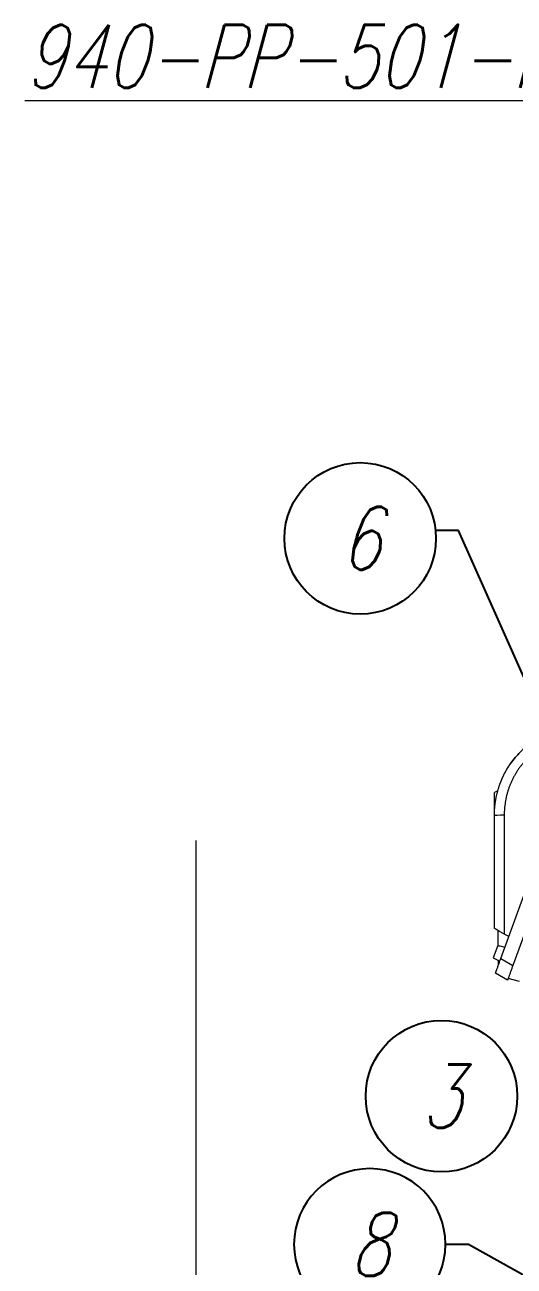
# Model space of a CAD drawing. Header units: millimetres. Extents: x -2122 to 22797, y 3569 to 89276.
# Drawn here: x 4189 to 4964, y 87180 to 89146 of the extents above; entities that cross this region are included whole.
import ezdxf
from ezdxf.enums import TextEntityAlignment as Align

# ---------------------------------------------------------------- set-up
doc = ezdxf.new("R2010")
doc.units = ezdxf.units.MM
doc.header["$LTSCALE"] = 20
for name, color, linetype, lineweight in [('IA-DIBUJO', 3, 'Continuous', 30), ('IA-TITLE', 6, 'Continuous', 13), ('IA-TRAZ', 8, 'Continuous', 5)]:
    doc.layers.add(name, color=color, linetype=linetype, lineweight=lineweight)
doc.layers.add('IA-TEXT', color=2, linetype='Continuous')
doc.styles.add('ING-AMB', font='romans.shx', dxfattribs={"width": 0.75, "oblique": 15})
doc.styles.add('SALVADOR', font='romans.shx', dxfattribs={"width": 0.75, "oblique": 15})
doc.dimstyles.new('ING-AMB 16', dxfattribs={"dimscale": 16, "dimtxt": 3, "dimasz": 2.5, "dimexe": 1, "dimexo": 1, "dimgap": 1, "dimtad": 1, "dimdec": 0, "dimzin": 0, "dimdsep": 46, "dimtxsty": 'ING-AMB', "dimcen": 0.1, "dimclrd": 7, "dimclre": 7, "dimclrt": 2, "dimadec": 0, "dimazin": 0, "dimtfac": 1, "dimtdec": 0, "dimtmove": 0, "dimatfit": 0, "dimfxl": 1.25, "dimtfill": 1, "dimtolj": 1, "dimtzin": 0, "dimarcsym": 1})

# ---------------------------------------------------------------- blocks, each defined once
blk = doc.blocks.new('A$Cadd9ce0c')
at = {"color": 0, "linetype": 'Continuous', "lineweight": 0, "elevation": -832.4}
blk.add_lwpolyline([(220369, -30560), (220369, -31524.7), (220437.7, -31549.7), (220300.4, -31599.7), (220369, -31624.7), (220369, -32489.3)], dxfattribs=at)
blk = doc.blocks.new('EJE')
blk.add_circle((0, 6), 6)
at = {"style": 'SALVADOR', "oblique": 15, "width": 0.75}
blk.add_attdef('N', text='', height=5, dxfattribs=at).set_placement((0, 6), align=Align.MIDDLE)

msp = doc.modelspace()

# ---------------------------------------------------------------- linework, layer by layer
at = {"layer": 'IA-DIBUJO', "color": 3, "linetype": 'Continuous', "lineweight": 0, "extrusion": (0, 1, -2.22045e-16)}
for p, q in [((4942.7, 87667.1, 1283.4), (5072.3, 88023, 1283.4)), ((5094, 88019.2, 1283.4), (4961.8, 87656, 1283.4)), ((4937.9, 87932.5, 1283.4), (4932.6, 87930, 1283.4)), ((4932.6, 87916.7, 1283.4), (4932.6, 87930, 1283.4)), ((4934.3, 87915.9, 1283.4), (4932.6, 87916.7, 1283.4)), ((4932.6, 87897.6, 1283.4), (4932.6, 87916.7, 1283.4)), ((4932.6, 87893.6, 1283.4), (4932.6, 87897.6, 1283.4)), ((4932.7, 87897.6, 1283.4), (4932.6, 87897.6, 1283.4)), ((4932.6, 87714.9, 1283.4), (4932.6, 87893.6, 1283.4)), ((4948.2, 87894.7, 1283.4), (4948.2, 87705.9, 1283.4)), ((4955.3, 87701.8, 1283.4), (4948.2, 87705.9, 1283.4)), ((4938, 87687.8, 1283.4), (4930.8, 87668.1, 1283.4)), ((4941.1, 87687.2, 1283.4), (4941, 87687, 1283.4)), ((4941.1, 87687.2, 1283.4), (4949.2, 87685, 1283.4)), ((4933.7, 87666.8, 1283.4), (4933.6, 87666.6, 1283.4)), ((4933.6, 87666.6, 1283.4), (4941.2, 87663.1, 1283.4)), ((4942.7, 87667.1, 1283.4), (4961.8, 87656, 1283.4)), ((4938.8, 87664.2, 1283.4), (4938.8, 87656.5, 1283.4)), ((4953.5, 87633, 1283.4), (4934.3, 87644, 1283.4)), ((4972.5, 87630.6, 1283.4), (4954.3, 87635.2, 1283.4))]:
    msp.add_line(p, q, dxfattribs=at)
at = {"layer": 'IA-DIBUJO', "color": 3, "linetype": 'Continuous', "lineweight": 0, "extrusion": (0, -2.22045e-16, -1)}
msp.add_ellipse((4951.3, 87893.6, 1283.4), major_axis=(-18.7, 0), ratio=0.060198, start_param=0, end_param=1.406887, dxfattribs=at)
at = {"layer": 'IA-DIBUJO', "color": 3, "linetype": 'Continuous', "lineweight": 0}
for points, knots in [([(4982.1, 88002, 1283.4), (4976.2, 87996.8, 1283.4), (4970.7, 87991.3, 1283.4), (4963.2, 87982.6, 1283.4), (4960.8, 87979.6, 1283.4), (4957.4, 87974.9, 1283.4), (4956.4, 87973.4, 1283.4), (4954.3, 87970.2, 1283.4), (4953.3, 87968.6, 1283.4), (4952.3, 87966.9, 1283.4)], [0, 0, 0, 0, 0.00751257, 0.00751257, 0.01126885, 0.01126885, 0.01314699, 0.01314699, 0.01502513, 0.01502513, 0.01502513, 0.01502513]), ([(4952.3, 87966.9, 1283.4), (4954.2, 87970.2, 1283.4), (4956.3, 87973.4, 1283.4), (4960.8, 87979.5, 1283.4), (4963.2, 87982.5, 1283.4), (4968.2, 87988.4, 1283.4), (4970.8, 87991.2, 1283.4), (4976.3, 87996.7, 1283.4), (4979.1, 87999.4, 1283.4), (4982.1, 88002, 1283.4)], [0, 0, 0, 0, 0.00375455, 0.00375455, 0.0075091, 0.0075091, 0.01126365, 0.01126365, 0.01501821, 0.01501821, 0.01501821, 0.01501821]), ([(4938, 87687.8, 1283.4), (4938.5, 87687.7, 1283.4), (4939, 87687.5, 1283.4), (4939.5, 87687.4, 1283.4), (4940, 87687.3, 1283.4), (4940.5, 87687.1, 1283.4), (4941, 87687, 1283.4)], [0.005891217, 0.005891217, 0.005891217, 0.005891217, 0.006381883, 0.006381883, 0.006381883, 0.006895176, 0.006895176, 0.006895176, 0.006895176]), ([(4930.8, 87668.1, 1283.4), (4931.3, 87667.9, 1283.4), (4931.8, 87667.7, 1283.4), (4932.2, 87667.5, 1283.4), (4932.7, 87667.3, 1283.4), (4933.2, 87667, 1283.4), (4933.7, 87666.8, 1283.4)], [0.005891217, 0.005891217, 0.005891217, 0.005891217, 0.006381883, 0.006381883, 0.006381883, 0.006895176, 0.006895176, 0.006895176, 0.006895176])]:
    msp.add_open_spline(points, degree=3, knots=knots, dxfattribs=at)
for points, weights in [([(5001.6, 87998.5, 1283.4), (4967.5, 87974.1, 1283.4), (4948.2, 87936.7, 1283.4), (4948.2, 87894.7, 1283.4)], [1, 0.926155044897, 0.926155044897, 1]), ([(4941.4, 87943.6, 1283.4), (4944.4, 87951.7, 1283.4), (4948, 87959.5, 1283.4), (4952.3, 87966.9, 1283.4)], [0.984719031448, 0.987236213268, 0.992329869452, 1]), ([(4932.6, 87893.6, 1283.4), (4932.6, 87910.7, 1283.4), (4935.6, 87927.5, 1283.4), (4941.4, 87943.6, 1283.4)], [1, 0.984836252035, 0.979742595851, 0.984719031448]), ([(4948.2, 87705.9, 1283.4), (4938.8, 87711.4, 1283.4), (4932.6, 87714.9, 1283.4), (4932.6, 87714.9, 1283.4)], [1, 0.841746094596, 0.841746094596, 1]), ([(4938.8, 87687.6, 1283.4), (4938.8, 87702.1, 1283.4), (4938.8, 87711.3, 1283.4), (4938.8, 87711.3, 1283.4)], [0.948804702408, 0.813706207529, 0.830771306726, 1]), ([(4934.3, 87644, 1283.4), (4934.3, 87644, 1283.4), (4937.8, 87653.5, 1283.4), (4942.7, 87667.1, 1283.4)], [1, 0.811792362023, 0.811792362023, 1]), ([(4961.8, 87656, 1283.4), (4956.9, 87642.4, 1283.4), (4953.5, 87633, 1283.4), (4953.5, 87633, 1283.4)], [1, 0.811792362023, 0.811792362023, 1])]:
    msp.add_rational_spline(points, weights, degree=3, dxfattribs=at)

# ---------------------------------------------------------------- block references
at = {"layer": 'IA-TEXT', "xscale": 20, "yscale": 20, "zscale": 20}
for p, values in [((4720.1, 88212.8, 1283.4), {'N': '6'}), ((4848.8, 87329, 1283.4), {'N': '3'})]:
    msp.add_blockref('EJE', p, dxfattribs=at).add_auto_attribs(values)
at = {"layer": 'IA-TEXT'}
ref = msp.add_blockref('EJE', (4735.2, 87334.1, 1283.4), dxfattribs=dict(at, xscale=-20, yscale=20, zscale=20, rotation=180))
ref.add_attrib('N', '8', dxfattribs={"layer": '0', "height": 100, "style": 'SALVADOR', "oblique": 15, "width": 0.75}).set_placement((4735.2, 87214.1, 1283.4), align=Align.MIDDLE)
at = {"layer": 'IA-TRAZ'}
msp.add_blockref('A$Cadd9ce0c', (-215909.2, 118414.2, 2115.9), dxfattribs=at)

# ---------------------------------------------------------------- texts
at = {"layer": 'IA-TITLE', "insert": (3437.6, 89146.5, 1283.4), "char_height": 100, "attachment_point": 1, "style": 'ING-AMB'}
msp.add_mtext_dynamic_manual_height_columns('\\pi751.46709;{\\L940-PP-501-M2}', width=2506.512, gutter_width=250, heights=[0], dxfattribs=at)

# ---------------------------------------------------------------- leaders
at = {"layer": 'IA-TEXT'}
for points in [[(5017.9, 88025.3, 1283.4), (4875.6, 88345.4, 1283.4), (4839.4, 88345.4, 1283.4)], [(5133.1, 87079.2, 1283.4), (4891.4, 87214.1, 1283.4), (4855.2, 87214.1, 1283.4)]]:
    msp.add_leader(points, dimstyle='ING-AMB 16', override={"dimgap": 1, "dimtad": 0}, dxfattribs=at)

doc.saveas('drawing.dxf')
